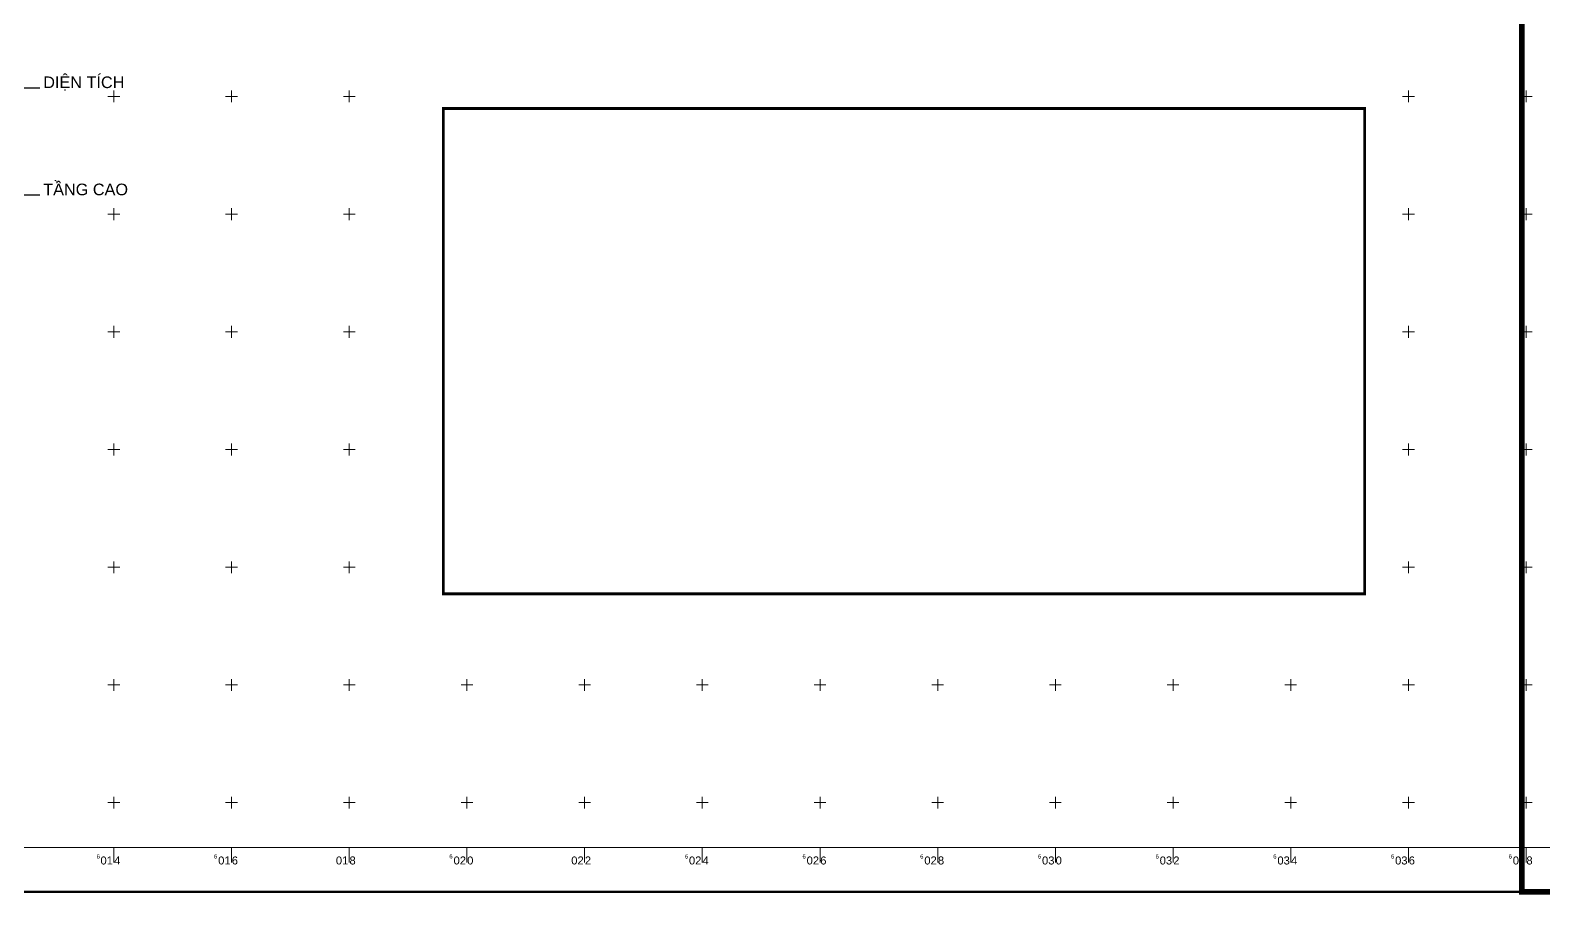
# Model space of a CAD drawing. Header units: millimetres. Extents: x 546597 to 607848, y 1180644 to 1193180.
# Drawn here: x 601258 to 603830, y 1180644 to 1182112 of the extents above; entities that cross this region are included whole.
import ezdxf
from ezdxf.enums import TextEntityAlignment as Align

# ---------------------------------------------------------------- set-up
doc = ezdxf.new("R2010")
doc.units = ezdxf.units.MM
doc.header["$MEASUREMENT"] = 0
doc.layers.get('0').update_dxf_attribs({"linetype": 'CONTINUOUS', "lineweight": 20})
for name, color, linetype, lineweight in [('KHUNG', 2, 'CONTINUOUS', 120), ('Text', 7, 'CONTINUOUS', 20), ('toa do', 2, 'CONTINUOUS', 13)]:
    doc.layers.add(name, color=color, linetype=linetype, lineweight=lineweight)
doc.layers.add('VTCT', color=7, linetype='CONTINUOUS')
doc.styles.add('txt', font='VNARIAL.TTF', dxfattribs={"height": 0.2})
doc.styles.add('VNIHB', font='VHELVEB.TTF')

# ---------------------------------------------------------------- blocks, each defined once
blk = doc.blocks.new('CROSS')
for p, q in [((-5, 0), (5, 0)), ((0, -5), (0, 5))]:
    blk.add_line(p, q)

msp = doc.modelspace()

# ---------------------------------------------------------------- linework, layer by layer
at = {"layer": 'KHUNG'}
msp.add_lwpolyline([(599742.6, 1188405.4), (603792.6, 1188405.4), (603792.6, 1180648.5), (599742.6, 1180648.5)], close=True, dxfattribs=at)
at = {"layer": 'KHUNG', "const_width": 10}
msp.add_lwpolyline([(607842.6, 1188405.4), (603792.6, 1188405.4), (603792.6, 1180648.5), (607842.6, 1180648.5)], close=True, dxfattribs=at)
at = {"layer": 'Text', "color": 1, "const_width": 5}
msp.add_lwpolyline([(601959.9, 1181979.4), (603525.6, 1181979.4), (603525.6, 1181154.8), (601959.9, 1181154.8)], close=True, dxfattribs=at)
at = {"layer": 'toa do', "linetype": 'Continuous'}
for p, q in [((601400, 1180723.5), (601400, 1180698.5)), ((601400, 1180723.5), (601400, 1180698.5)), ((601400, 1180723.5), (601400, 1180698.5)), ((601600, 1180723.5), (601600, 1180698.5)), ((601800, 1180723.5), (601800, 1180698.5)), ((602000, 1180723.5), (602000, 1180698.5)), ((602200, 1180723.5), (602200, 1180698.5)), ((602400, 1180723.5), (602400, 1180698.5)), ((602600, 1180723.5), (602600, 1180698.5)), ((602800, 1180723.5), (602800, 1180698.5)), ((603000, 1180723.5), (603000, 1180698.5)), ((603200, 1180723.5), (603200, 1180698.5)), ((603400, 1180723.5), (603400, 1180698.5)), ((603600, 1180723.5), (603600, 1180698.5)), ((603800, 1180723.5), (603800, 1180698.5))]:
    msp.add_line(p, q, dxfattribs=at)
at = {"layer": 'toa do', "color": 7}
msp.add_lwpolyline([(591717.6, 1180723.5), (607767.6, 1180723.5), (607767.6, 1188330.4), (591717.6, 1188330.4)], close=True, dxfattribs=at)
at = {"layer": 'VTCT'}
for points in [[(601274.5, 1182014.2), (601241, 1182014.2), (601199.6, 1181971.5)], [(601274.5, 1181832.1), (601241, 1181832.1), (601206.7, 1181857.7)]]:
    msp.add_lwpolyline(points, dxfattribs=at)

# ---------------------------------------------------------------- block references
at = {"layer": 'toa do', "xscale": 2, "yscale": 2, "zscale": 2}
for p in [(601400, 1182000), (601400, 1182000), (601600, 1182000), (601600, 1182000), (601800, 1182000), (601800, 1182000), (603600, 1182000), (603600, 1182000), (603800, 1182000), (603800, 1182000), (601400, 1181800), (601400, 1181800), (601600, 1181800), (601600, 1181800), (601800, 1181800), (601800, 1181800), (603600, 1181800), (603600, 1181800), (603800, 1181800), (603800, 1181800), (601400, 1181600), (601400, 1181600), (601600, 1181600), (601600, 1181600), (601800, 1181600), (601800, 1181600), (603600, 1181600), (603600, 1181600), (603800, 1181600), (603800, 1181600), (601400, 1181400), (601400, 1181400), (601600, 1181400), (601600, 1181400), (601800, 1181400), (601800, 1181400), (603600, 1181400), (603600, 1181400), (603800, 1181400), (603800, 1181400), (601400, 1181200), (601400, 1181200), (601600, 1181200), (601600, 1181200), (601800, 1181200), (601800, 1181200), (603600, 1181200), (603600, 1181200), (603800, 1181200), (603800, 1181200), (601400, 1181000), (601400, 1181000), (601600, 1181000), (601600, 1181000), (601800, 1181000), (601800, 1181000), (602000, 1181000), (602000, 1181000), (602200, 1181000), (602200, 1181000), (602400, 1181000), (602400, 1181000), (602600, 1181000), (602600, 1181000), (602800, 1181000), (602800, 1181000), (603000, 1181000), (603000, 1181000), (603200, 1181000), (603200, 1181000), (603400, 1181000), (603400, 1181000), (603600, 1181000), (603600, 1181000), (603800, 1181000), (603800, 1181000), (601400, 1180800), (601400, 1180800), (601600, 1180800), (601600, 1180800), (601800, 1180800), (601800, 1180800), (602000, 1180800), (602000, 1180800), (602200, 1180800), (602200, 1180800), (602400, 1180800), (602400, 1180800), (602600, 1180800), (602600, 1180800), (602800, 1180800), (602800, 1180800), (603000, 1180800), (603000, 1180800), (603200, 1180800), (603200, 1180800), (603400, 1180800), (603400, 1180800), (603600, 1180800), (603600, 1180800), (603800, 1180800), (603800, 1180800)]:
    msp.add_blockref('CROSS', p, dxfattribs=at)

# ---------------------------------------------------------------- texts
at = {"layer": 'toa do', "linetype": 'Continuous', "style": 'txt'}
for s, height, p in [('6', 7.2, (601376.3, 1180712.1)), ('01', 13.6, (601398.4, 1180708.5)), ('6', 7.2, (601575.7, 1180712.3)), ('01', 13.6, (601598.4, 1180708.5)), ('01', 13.6, (601798.4, 1180708.5)), ('6', 7.2, (601975.7, 1180712.3)), ('02', 13.6, (601998.4, 1180708.5)), ('02', 13.6, (602198.4, 1180708.5)), ('6', 7.2, (602375.9, 1180712.2)), ('02', 13.6, (602398.4, 1180708.5)), ('6', 7.2, (602575.8, 1180712.2)), ('02', 13.6, (602598.4, 1180708.5)), ('6', 7.2, (602775.8, 1180712.2)), ('02', 13.6, (602798.4, 1180708.5)), ('6', 7.2, (602975.8, 1180712.2)), ('03', 13.6, (602998.4, 1180708.5)), ('6', 7.2, (603175.8, 1180712.2)), ('03', 13.6, (603198.4, 1180708.5)), ('6', 7.2, (603375.8, 1180712.2)), ('03', 13.6, (603398.4, 1180708.5)), ('6', 7.2, (603575.8, 1180712.2)), ('03', 13.6, (603598.4, 1180708.5)), ('6', 7.2, (603775.8, 1180712.2)), ('03', 13.6, (603798.4, 1180708.5))]:
    msp.add_text(s, height=height, dxfattribs=at).set_placement(p, align=Align.TOP_RIGHT)
for s, p in [('4', (601400.4, 1180708.5)), ('6', (601600.4, 1180708.5)), ('8', (601800.4, 1180708.5)), ('0', (602000.4, 1180708.5)), ('2', (602200.4, 1180708.5)), ('4', (602400.4, 1180708.5)), ('6', (602600.4, 1180708.5)), ('8', (602800.4, 1180708.5)), ('0', (603000.4, 1180708.5)), ('2', (603200.4, 1180708.5)), ('4', (603400.4, 1180708.5)), ('6', (603600.4, 1180708.5)), ('8', (603800.4, 1180708.5))]:
    msp.add_text(s, height=13.6, dxfattribs=at).set_placement(p, align=Align.TOP_LEFT)
at = {"layer": 'VTCT', "style": 'VNIHB', "width": 1}
for s, p in [('DIEÄN TÍCH', (601280, 1182014.2)), ('TAÀNG CAO', (601280, 1181832.1))]:
    msp.add_text(s, height=19.75, dxfattribs=at).set_placement(p)

doc.saveas('drawing.dxf')
